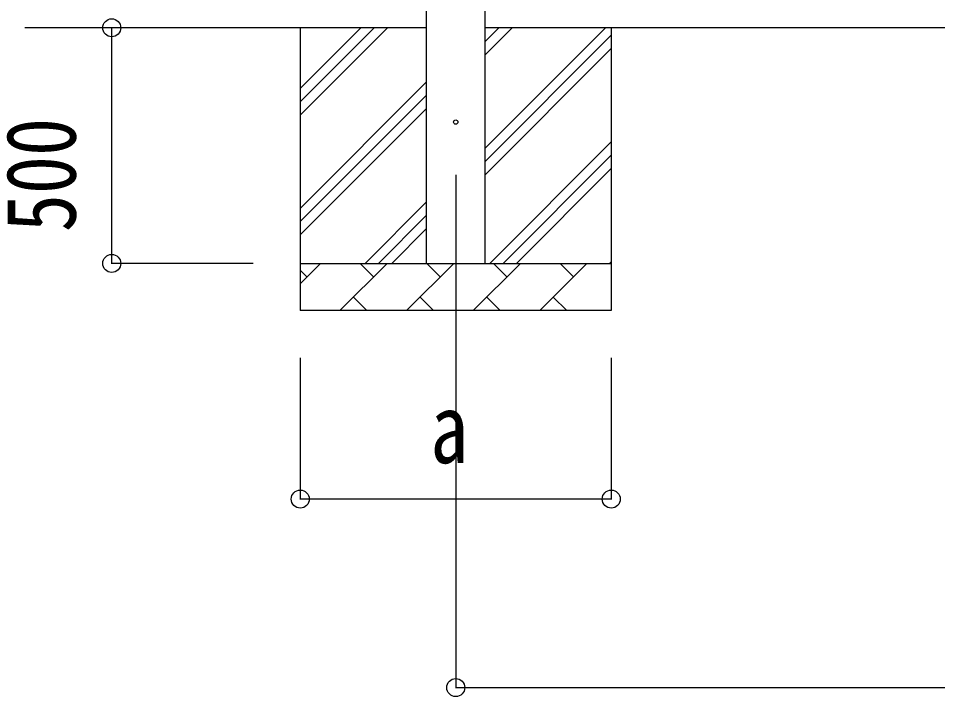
# Model space of a CAD drawing. Units: millimetres, scale not verified. Extents: x -18922 to 18922, y -13365 to 13365.
# Drawn here: x -16951 to -15000, y -2284 to -845 of the extents above; entities that cross this region are included whole.
import ezdxf
from ezdxf.enums import TextEntityAlignment as Align

# ---------------------------------------------------------------- set-up
doc = ezdxf.new("R2010")
doc.units = ezdxf.units.MM
doc.header["$LTSCALE"] = 50
for name, color, linetype in [('0-4_YKK_12', 2, 'Continuous'), ('0-5_YKK_13', 4, 'Continuous'), ('0-6_YKK_A1', 4, 'Continuous'), ('0-7_YKK_D', 6, 'Continuous')]:
    doc.layers.add(name, color=color, linetype=linetype)
doc.styles.add('ＭＳ ゴシック', font='')
doc.styles.get('ＭＳ ゴシック').set_extended_font_data('MS Gothic')

msp = doc.modelspace()

# ---------------------------------------------------------------- linework, layer by layer
at = {"layer": '0-4_YKK_12'}
msp.add_line((-16022.41, -1176.22), (-16022.41, -1676.22), dxfattribs=at)
at = {"layer": '0-5_YKK_13'}
msp.add_circle((-16022.41, -1064.55), 4.5, dxfattribs=at)
at = {"layer": '0-6_YKK_A1'}
for p, q in [((-16084.91, 1616.42), (-16084.91, -1364.55)), ((-15959.91, -1364.55), (-15959.91, 1616.42)), ((-16084.91, -864.55), (-16936.64, -864.55)), ((-16352.41, -864.55), (-16352.41, -1464.55)), ((-16352.41, -1049.6), (-16167.36, -864.55)), ((-16352.41, -1021.32), (-16195.64, -864.55)), ((-16352.41, -993.03), (-16223.93, -864.55)), ((-10748.41, -864.55), (-15959.91, -864.55)), ((-15959.91, -1119.65), (-15704.81, -864.55)), ((-15959.91, -921.66), (-15902.8, -864.55)), ((-15959.91, -893.37), (-15931.09, -864.55)), ((-15692.41, -864.55), (-15692.41, -1464.55)), ((-15959.91, -1147.93), (-15692.41, -880.43)), ((-15959.91, -1176.22), (-15692.41, -908.72)), ((-16352.41, -1247.59), (-16084.91, -980.09)), ((-16352.41, -1275.87), (-16084.91, -1008.37)), ((-16352.41, -1304.16), (-16084.91, -1036.66)), ((-15950.25, -1364.55), (-15692.41, -1106.71)), ((-15921.97, -1364.55), (-15692.41, -1134.99)), ((-15893.69, -1364.55), (-15692.41, -1163.27)), ((-16214.81, -1364.55), (-16084.91, -1234.65)), ((-16186.53, -1364.55), (-16084.91, -1262.93)), ((-16158.24, -1364.55), (-16084.91, -1291.22)), ((-16352.41, -1364.55), (-15692.41, -1364.55)), ((-16352.41, -1407.44), (-16309.52, -1364.55)), ((-16268.1, -1464.55), (-16168.1, -1364.55)), ((-16196.65, -1393.1), (-16225.2, -1364.55)), ((-16126.67, -1464.55), (-16026.67, -1364.55)), ((-16055.23, -1393.1), (-16083.78, -1364.55)), ((-15985.25, -1464.55), (-15885.25, -1364.55)), ((-15913.81, -1393.1), (-15942.36, -1364.55)), ((-15843.83, -1464.55), (-15743.83, -1364.55)), ((-15772.39, -1393.1), (-15800.94, -1364.55)), ((-15695.7, -1364.55), (-15692.41, -1361.26)), ((-16338.07, -1393.1), (-16352.41, -1378.76)), ((-16239.54, -1436), (-16210.99, -1464.55)), ((-16098.12, -1436), (-16069.57, -1464.55)), ((-15956.7, -1436), (-15928.15, -1464.55)), ((-15815.28, -1436), (-15786.73, -1464.55)), ((-15692.41, -1464.55), (-16352.41, -1464.55))]:
    msp.add_line(p, q, dxfattribs=at)
at = {"layer": '0-7_YKK_D'}
for p, q in [((-16752.41, -1364.55), (-16752.41, -864.55)), ((-16452.41, -1364.55), (-16753.41, -1364.55)), ((-16352.41, -1564.55), (-16352.41, -1865.55)), ((-16022.41, -1564.55), (-16022.41, -2265.55)), ((-15692.41, -1564.55), (-15692.41, -1865.55)), ((-15692.41, -1864.55), (-16352.41, -1864.55)), ((-16022.41, -2264.55), (-10685.91, -2264.55))]:
    msp.add_line(p, q, dxfattribs=at)
for centre in [(-16752.41, -864.55), (-16752.41, -1364.55), (-16352.41, -1864.55), (-15692.41, -1864.55), (-16022.41, -2264.55)]:
    msp.add_circle(centre, 19.12, dxfattribs=at)

# ---------------------------------------------------------------- texts
at = {"layer": '0-7_YKK_D', "style": 'ＭＳ ゴシック', "width": 0.8}
msp.add_text('500', height=148.5, rotation=90, dxfattribs=at).set_placement((-16784.41, -1298.15), align=Align.BOTTOM_LEFT)
msp.add_text('a', height=148.5, dxfattribs=at).set_placement((-16076.41, -1832.55), align=Align.BOTTOM_LEFT)

doc.saveas('drawing.dxf')
